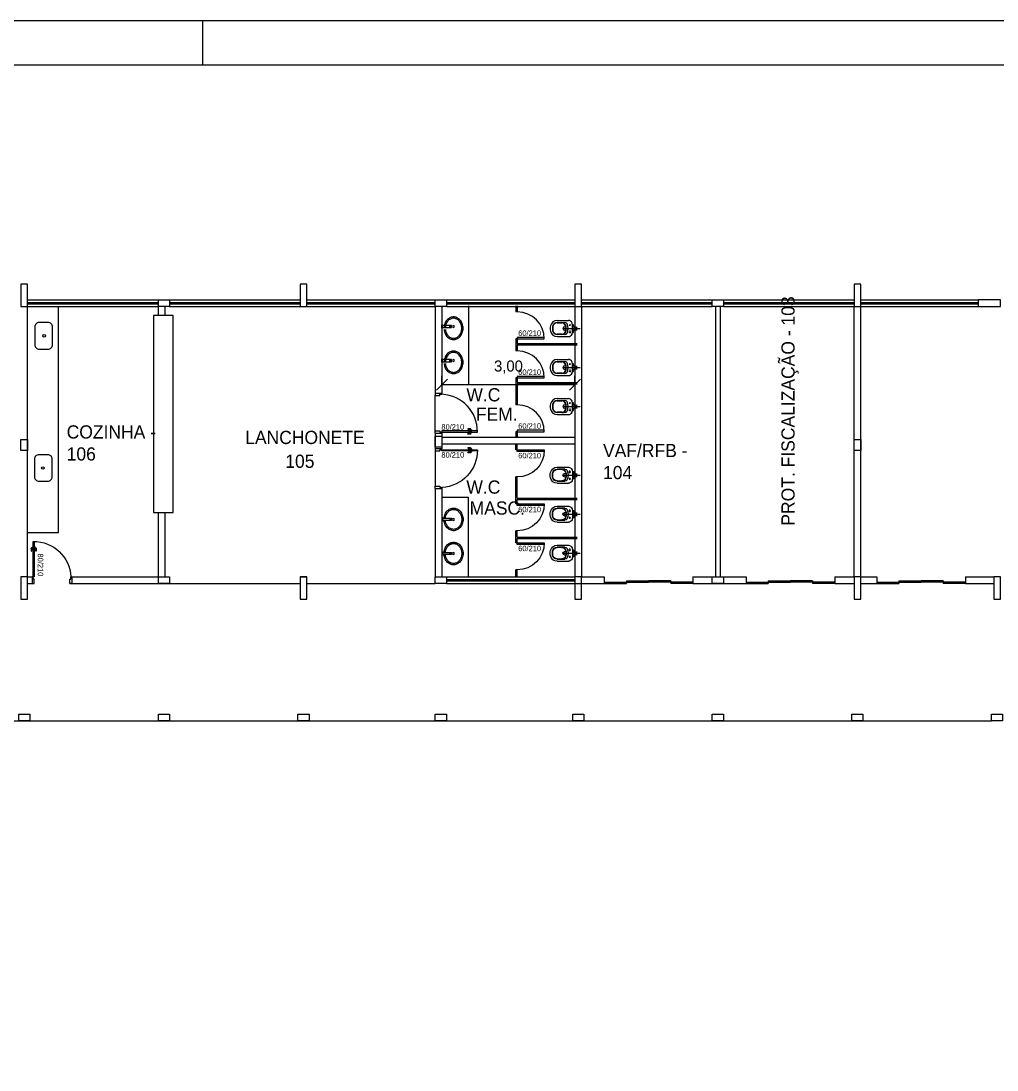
# Model space of a CAD drawing. Header units: inches. Extents: x 1211 to 1586, y 4594 to 4984.
# Drawn here: x 1324.63 to 1346.65, y 4654.02 to 4677.69 of the extents above; entities that cross this region are included whole.
import ezdxf

# ---------------------------------------------------------------- set-up
doc = ezdxf.new("R2010")
doc.units = ezdxf.units.IN
doc.header["$MEASUREMENT"] = 0
doc.linetypes.add('CENTER', pattern=[2, 1.25, -0.25, 0.25, -0.25])
for name, color, linetype in [('.5', 5, 'Continuous'), ('0.1', 1, 'Continuous'), ('0.8', 8, 'Continuous'), ('02', 2, 'Continuous'), ('1', 1, 'Continuous'), ('S2MARGF', 4, 'Continuous'), ('S2MARGG', 13, 'Continuous'), ('Vão', 2, 'Continuous')]:
    doc.layers.add(name, color=color, linetype=linetype)
doc.dimstyles.new('ISO-25', dxfattribs={"dimtxt": 0.25, "dimasz": 0.25, "dimexe": 0.2, "dimexo": 0.2, "dimgap": 0.25, "dimtad": 1, "dimtih": 1, "dimtoh": 1, "dimzin": 1, "dimtxsty": 'Standard', "dimblk": 'OBLIQUE', "dimcen": 0.5, "dimclrd": 8, "dimclre": 8, "dimclrt": 8, "dimazin": 0, "dimtfac": 1, "dimtmove": 0, "dimatfit": 1, "dimldrblk": 'OBLIQUE', "dimfxl": 1, "dimarcsym": 0})

# ---------------------------------------------------------------- blocks, each defined once
blk = doc.blocks.new('torn_ acion_ autom_ parede _banh__ - generica_1-274-XX and - 02 APR')
at = {"layer": '0.8'}
for p, q in [((85, -55), (85, -65)), ((85, -65), (165, -65)), ((90, -55), (160, -55)), ((100, -65), (100, -235)), ((100, -235), (150, -235)), ((105, -235), (105, -245)), ((145, -245), (145, -235)), ((150, -235), (150, -65)), ((165, -65), (165, -55)), ((150, -245), (100, -245)), ((100, -245), (100, -269)), ((100, -269), (150, -269)), ((150, -269), (150, -245))]:
    blk.add_line(p, q, dxfattribs=at)
blk = doc.blocks.new('VASO')
at = {"color": 0, "linetype": 'Continuous'}
blk.add_lwpolyline([(-0.00148, -0.01507, 0.111499), (0.00148, -0.01507)], format="xyb", dxfattribs=at)
at = {"layer": '0.8', "linetype": 'ByBlock', "ltscale": 0.01}
for p, q in [((-0.00076, -0.00178), (-0.00076, 0)), ((0.00076, -0.00178), (0.00076, 0))]:
    blk.add_line(p, q, dxfattribs=at)
at = {"layer": '0.8', "linetype": 'CENTER', "ltscale": 0.01}
blk.add_line((0, -0.00807), (0, 0.00178), dxfattribs=at)
at = {"layer": '0.8', "linetype": 'ByBlock'}
for points in [[(-0.0031, -0.00289, 0.319419), (-0.00455, -0.00493)], [(-0.0026, -0.00571, 0.297228), (-0.00339, -0.00695)], [(-0.00126, -0.00255, 0.074714), (-0.0031, -0.00289)], [(0.00261, -0.00571, 0.221331), (-0.0026, -0.00571)], [(-0.00134, -0.00178, 0.378909), (-0.00234, -0.00267)], [(-0.00198, -0.0039, 1), (-0.00198, -0.00428)], [(-0.00198, -0.00428, 1), (-0.00198, -0.0039)], [(0.00126, -0.00255, 0.017899), (-0.00126, -0.00255)], [(-0.00101, -0.00178, 0.414213), (-0.00124, -0.002)], [(0.00124, -0.002, 0.414213), (0.00101, -0.00178)], [(0.0031, -0.00289, 0.074714), (0.00126, -0.00255)], [(0.00234, -0.00267, 0.378909), (0.00134, -0.00178)], [(0.00198, -0.0039, 1), (0.00198, -0.00428)], [(0.00198, -0.00428, 1), (0.00198, -0.0039)], [(0.00339, -0.00695, 0.295957), (0.00261, -0.00571)], [(0.00455, -0.00493, 0.319888), (0.0031, -0.00289)], [(-0.00455, -0.01124, 0.35064), (-0.00148, -0.01507)], [(-0.00339, -0.01131, 0.008003), (-0.00339, -0.00695)], [(-0.00339, -0.01131, 0.366179), (-0.00128, -0.01389)], [(-0.00197, -0.00649, 0.306213), (-0.00337, -0.00858)], [(-0.00316, -0.01131, 0.00507), (-0.00314, -0.00855)], [(-0.00316, -0.01131, 0.365737), (-0.00124, -0.01367)], [(-0.0018, -0.00659, 0.312502), (-0.00314, -0.00855)], [(0.00197, -0.00649, 0.196765), (-0.00197, -0.00649)], [(0.0018, -0.00659, 0.184122), (-0.0018, -0.00659)], [(-0.00097, -0.00706, 0.999992), (0.00097, -0.00706)], [(0.00124, -0.01367, 0.365737), (0.00316, -0.01131)], [(0.00128, -0.01389, 0.365737), (0.00339, -0.01131)], [(0.00148, -0.01507, 0.35064), (0.00455, -0.01124)], [(0.00314, -0.00855, 0.312273), (0.0018, -0.00659)], [(0.00337, -0.00858, 0.306739), (0.00197, -0.00649)], [(0.00314, -0.00855, 0.00507), (0.00316, -0.01131)], [(0.00339, -0.00695, 0.008013), (0.00339, -0.01131)], [(-0.00128, -0.01389, 0.09251), (0.00128, -0.01389)], [(-0.00124, -0.01367, 0.092572), (0.00124, -0.01367)]]:
    blk.add_lwpolyline(points, format="xyb", dxfattribs=at)
for points in [[(-0.00455, -0.01124), (-0.00455, -0.00493)], [(-0.00134, -0.00178), (0.00134, -0.00178)], [(-0.00124, -0.00256), (-0.00124, -0.002)], [(0.00124, -0.00256), (0.00124, -0.002)], [(0.00455, -0.01124), (0.00455, -0.00493)], [(-0.00097, -0.00706), (-0.00097, -0.00635)], [(0.00097, -0.00708), (0.00097, -0.00635)]]:
    blk.add_lwpolyline(points, dxfattribs=at)
at = {"layer": '0.8', "linetype": 'CENTER'}
for points in [[(-0.00252, -0.00409), (-0.00144, -0.00409)], [(-0.00198, -0.00446), (-0.00198, -0.00372)], [(0.00119, -0.00409), (0.00258, -0.00409)], [(0.00198, -0.00461), (0.00198, -0.0036)]]:
    blk.add_lwpolyline(points, dxfattribs=at)
blk = doc.blocks.new('P60')
at = {"layer": '0.8', "linetype": 'ByBlock'}
blk.add_lwpolyline([(0.01524, 0.01524), (0.014351, 0.01524), (0.014351, 0), (0.01524, 0)], close=True, dxfattribs=at)
blk.add_arc((0.01524, 0), 0.01524, 90, 180, dxfattribs=at)
blk = doc.blocks.new('A$C651E2A38')
at = {"layer": '0.1'}
for p, q in [((0.875, 0.95), (0.85, 0.95)), ((0.85, 0.95), (0.85, 0.15)), ((0.875, 0.15), (0.875, 0.95)), ((0.804, 0.794), (0.804, 0.73)), ((0.804, 0.73), (0.814, 0.73)), ((0.828, 0.804), (0.814, 0.804)), ((0.814, 0.73), (0.814, 0.794)), ((0.814, 0.794), (0.828, 0.794)), ((0.897, 0.804), (0.911, 0.804)), ((0.911, 0.794), (0.897, 0.794)), ((0.911, 0.73), (0.911, 0.794)), ((0.921, 0.73), (0.911, 0.73)), ((0.921, 0.794), (0.921, 0.73)), ((0.85, 0.15), (0.875, 0.15))]:
    blk.add_line(p, q, dxfattribs=at)
for points in [[(0.828, 0.817), (0.836, 0.817), (0.836, 0.777), (0.828, 0.777)], [(0.85, 0.825), (0.836, 0.825), (0.836, 0.747), (0.85, 0.747)], [(0.875, 0.825), (0.889, 0.825), (0.889, 0.747), (0.875, 0.747)], [(0.897, 0.817), (0.889, 0.817), (0.889, 0.777), (0.897, 0.777)]]:
    blk.add_lwpolyline(points, close=True, dxfattribs=at)
for points in [[(0, 0), (0.05, 0), (0.05, 0.1), (0.025, 0.1), (0.025, 0.15), (0, 0.15)], [(0.9, 0), (0.85, 0), (0.85, 0.1), (0.875, 0.1), (0.875, 0.15), (0.9, 0.15)]]:
    blk.add_lwpolyline(points, dxfattribs=at)
for centre, radius, start, end in [((0.862, 0.112), 0.838, 89.1457, 177.3829), ((0.814, 0.794), 0.01, 90, 180), ((0.911, 0.794), 0.01, 0, 90)]:
    blk.add_arc(centre, radius, start, end, dxfattribs=at)
blk = doc.blocks.new('_OBLIQUE')
at = {"color": 0, "linetype": 'ByBlock'}
blk.add_line((-0.5, -0.5), (0.5, 0.5), dxfattribs=at)
blk = doc.blocks.new('*D341')
at = {"layer": '02', "color": 8, "lineweight": -2, "transparency": 16777216}
for p, q in [((1334.126, 4669.489), (1334.126, 4669.684)), ((1337.126, 4669.489), (1337.126, 4669.684)), ((1334.126, 4669.484), (1337.126, 4669.484))]:
    blk.add_line(p, q, dxfattribs=at)
at = {"layer": 'Defpoints', "color": 0, "transparency": 16777216}
for p in [(1337.126, 4669.484), (1334.126, 4669.289), (1337.126, 4669.289)]:
    blk.add_point(p, dxfattribs=at)
at = {"layer": '02', "color": 8, "lineweight": -2, "transparency": 16777216, "xscale": 0.25, "yscale": 0.25, "zscale": 0.25, "rotation": 180}
blk.add_blockref('_OBLIQUE', (1334.126, 4669.484), dxfattribs=at)
at = {"layer": '02', "color": 8, "lineweight": -2, "transparency": 16777216, "xscale": 0.25, "yscale": 0.25, "zscale": 0.25}
blk.add_blockref('_OBLIQUE', (1337.126, 4669.484), dxfattribs=at)
at = {"layer": '02', "color": 8, "transparency": 16777216, "insert": (1335.626, 4669.88), "char_height": 0.25, "attachment_point": 5}
blk.add_mtext('3,00', dxfattribs=at)

msp = doc.modelspace()

# ---------------------------------------------------------------- linework, layer by layer
at = {"layer": '.5'}
for points in [[(1324.7758, 4671.2461), (1324.7758, 4671.7461), (1324.6258, 4671.7461), (1324.6258, 4671.2461), (1324.7758, 4671.2461)], [(1331.0758, 4671.2461), (1331.0758, 4671.7461), (1330.9258, 4671.7461), (1330.9258, 4671.2461), (1331.0758, 4671.2461)], [(1337.2758, 4671.2461), (1337.2758, 4671.7461), (1337.1258, 4671.7461), (1337.1258, 4671.2461), (1337.2758, 4671.2461)], [(1343.5758, 4671.2461), (1343.5758, 4671.7461), (1343.4258, 4671.7461), (1343.4258, 4671.2461), (1343.5758, 4671.2461)], [(1327.9758, 4671.2461), (1327.7258, 4671.2461), (1327.7258, 4671.3961), (1327.9758, 4671.3961), (1327.9758, 4671.2461)], [(1334.2258, 4671.2461), (1333.9758, 4671.2461), (1333.9758, 4671.3961), (1334.2258, 4671.3961), (1334.2258, 4671.2461)], [(1340.4758, 4671.2461), (1340.2258, 4671.2461), (1340.2258, 4671.3961), (1340.4758, 4671.3961), (1340.4758, 4671.2461)], [(1346.7258, 4671.3961), (1346.2258, 4671.3961), (1346.2258, 4671.2461), (1346.7258, 4671.2461), (1346.7258, 4671.3961)], [(1324.6258, 4667.9961), (1324.6258, 4668.2461), (1324.7758, 4668.2461), (1324.7758, 4667.9961), (1324.6258, 4667.9961)], [(1333.9758, 4668.0711), (1333.9758, 4668.3211), (1334.1258, 4668.3211), (1334.1258, 4668.0711), (1333.9758, 4668.0711)], [(1343.4258, 4667.9961), (1343.4258, 4668.2461), (1343.5758, 4668.2461), (1343.5758, 4667.9961), (1343.4258, 4667.9961)], [(1324.7758, 4664.6461), (1324.7758, 4665.1461), (1324.6258, 4665.1461), (1324.6258, 4664.6461), (1324.7758, 4664.6461)], [(1327.9758, 4664.9961), (1327.7258, 4664.9961), (1327.7258, 4665.1461), (1327.9758, 4665.1461), (1327.9758, 4664.9961)], [(1331.0758, 4664.6461), (1331.0758, 4665.1461), (1330.9258, 4665.1461), (1330.9258, 4664.6461), (1331.0758, 4664.6461)], [(1334.2258, 4664.9961), (1333.9758, 4664.9961), (1333.9758, 4665.1461), (1334.2258, 4665.1461), (1334.2258, 4664.9961)], [(1337.2758, 4664.6461), (1337.2758, 4665.1461), (1337.1258, 4665.1461), (1337.1258, 4664.6461), (1337.2758, 4664.6461)], [(1340.4758, 4664.9961), (1340.2258, 4664.9961), (1340.2258, 4665.1461), (1340.4758, 4665.1461), (1340.4758, 4664.9961)], [(1343.5758, 4664.6461), (1343.5758, 4665.1461), (1343.4258, 4665.1461), (1343.4258, 4664.6461), (1343.5758, 4664.6461)], [(1346.7258, 4664.6461), (1346.7258, 4665.1461), (1346.5758, 4665.1461), (1346.5758, 4664.6461), (1346.7258, 4664.6461)], [(1324.8258, 4661.8961), (1324.5758, 4661.8961), (1324.5758, 4662.0461), (1324.8258, 4662.0461), (1324.8258, 4661.8961)], [(1327.9758, 4661.8961), (1327.7258, 4661.8961), (1327.7258, 4662.0461), (1327.9758, 4662.0461), (1327.9758, 4661.8961)], [(1331.1258, 4661.8961), (1330.8758, 4661.8961), (1330.8758, 4662.0461), (1331.1258, 4662.0461), (1331.1258, 4661.8961)], [(1334.2258, 4661.8961), (1333.9758, 4661.8961), (1333.9758, 4662.0461), (1334.2258, 4662.0461), (1334.2258, 4661.8961)], [(1337.3258, 4661.8961), (1337.0758, 4661.8961), (1337.0758, 4662.0461), (1337.3258, 4662.0461), (1337.3258, 4661.8961)], [(1340.4758, 4661.8961), (1340.2258, 4661.8961), (1340.2258, 4662.0461), (1340.4758, 4662.0461), (1340.4758, 4661.8961)], [(1343.6258, 4661.8961), (1343.3758, 4661.8961), (1343.3758, 4662.0461), (1343.6258, 4662.0461), (1343.6258, 4661.8961)], [(1346.7758, 4661.8961), (1346.5258, 4661.8961), (1346.5258, 4662.0461), (1346.7758, 4662.0461), (1346.7758, 4661.8961)]]:
    msp.add_lwpolyline(points, dxfattribs=at)
for p, q in [((1324.7758, 4665.1461), (1324.7758, 4671.2461)), ((1327.7258, 4671.0461), (1327.7258, 4671.2461)), ((1327.8758, 4671.0461), (1327.8758, 4671.2461)), ((1333.9758, 4671.2461), (1333.9758, 4669.2895)), ((1334.1258, 4671.2461), (1334.1258, 4669.2895)), ((1337.1258, 4671.2461), (1337.1258, 4665.1461)), ((1337.2758, 4671.2461), (1337.2758, 4665.1461)), ((1340.3008, 4671.2461), (1340.3008, 4665.1461)), ((1340.4008, 4671.2461), (1340.4008, 4665.1461)), ((1343.4258, 4665.1461), (1343.4258, 4671.2461)), ((1343.5758, 4665.1461), (1343.5758, 4671.2461)), ((1333.9758, 4669.2895), (1334.1258, 4669.2895)), ((1333.9758, 4668.3895), (1333.9758, 4668.0395)), ((1333.9758, 4668.3895), (1334.1258, 4668.3895)), ((1334.1258, 4668.3895), (1334.1258, 4668.0395)), ((1337.1258, 4668.2895), (1334.1258, 4668.2895)), ((1333.9758, 4668.0395), (1334.1258, 4668.0395)), ((1337.1258, 4668.1395), (1334.1258, 4668.1395)), ((1333.9758, 4667.1395), (1333.9758, 4665.1461)), ((1333.9758, 4667.1395), (1334.1258, 4667.1395)), ((1334.1258, 4667.1395), (1334.1258, 4665.1461)), ((1327.7258, 4665.1461), (1327.7258, 4666.5961)), ((1327.8758, 4665.1461), (1327.8758, 4666.5961)), ((1324.7758, 4665.1461), (1324.8758, 4665.1461)), ((1324.8758, 4665.1461), (1324.8758, 4664.9961)), ((1325.7508, 4665.1461), (1327.9758, 4665.1461)), ((1325.7758, 4665.1461), (1325.7758, 4664.9961)), ((1327.8758, 4665.1461), (1327.8758, 4665.2961)), ((1330.9258, 4665.1461), (1331.0758, 4665.1461)), ((1333.9758, 4665.1461), (1334.0258, 4665.1461)), ((1337.2758, 4665.1461), (1337.7883, 4665.1461)), ((1337.7883, 4665.1461), (1337.7883, 4664.9961)), ((1339.7883, 4665.1461), (1340.9883, 4665.1461)), ((1339.7883, 4665.1461), (1339.7883, 4664.9961)), ((1340.9883, 4665.1461), (1340.9883, 4664.9961)), ((1342.9883, 4665.1461), (1343.4258, 4665.1461)), ((1342.9883, 4665.1461), (1342.9883, 4664.9961)), ((1343.5758, 4665.1461), (1343.9383, 4665.1461)), ((1343.9383, 4665.1461), (1343.9383, 4664.9961)), ((1345.9383, 4665.1461), (1346.5758, 4665.1461)), ((1345.9383, 4665.1461), (1345.9383, 4664.9961)), ((1324.7758, 4664.9961), (1324.8758, 4664.9961)), ((1325.7258, 4664.9961), (1327.9758, 4664.9961)), ((1337.1258, 4664.9961), (1337.7883, 4664.9961)), ((1339.7883, 4664.9961), (1340.9883, 4664.9961)), ((1342.9883, 4664.9961), (1343.4258, 4664.9961)), ((1343.5758, 4664.9961), (1343.9383, 4664.9961)), ((1345.9383, 4664.9961), (1346.5758, 4664.9961)), ((1318.7358, 4661.8961), (1346.5258, 4661.8961))]:
    msp.add_line(p, q)
at = {"layer": '0.1'}
for p, q in [((1333.9758, 4668.4395), (1333.9758, 4669.2395)), ((1333.9758, 4667.9895), (1333.9758, 4667.1895)), ((1327.9758, 4664.9961), (1330.9258, 4664.9961)), ((1331.0758, 4664.9961), (1333.9758, 4664.9961))]:
    msp.add_line(p, q, dxfattribs=at)
at = {"layer": '0.8'}
for p, q in [((1325.4758, 4666.1461), (1325.4758, 4671.2461)), ((1334.7258, 4671.2645), (1334.7258, 4669.4844)), ((1335.7958, 4671.2645), (1335.7958, 4671.1233)), ((1335.8258, 4671.2645), (1335.8258, 4671.1233)), ((1335.8258, 4671.1233), (1335.7958, 4671.1233)), ((1335.8258, 4670.5145), (1335.7958, 4670.5145)), ((1335.8258, 4670.5145), (1335.7958, 4670.5145)), ((1335.7958, 4670.5145), (1335.7958, 4670.3845)), ((1335.8258, 4670.5145), (1335.8258, 4670.4145)), ((1335.7958, 4670.3845), (1335.7958, 4670.3845)), ((1335.7958, 4670.3845), (1335.7958, 4670.3845)), ((1335.7958, 4670.3845), (1335.7958, 4670.2433)), ((1335.8258, 4670.4145), (1337.1758, 4670.4145)), ((1335.8258, 4670.3845), (1337.1758, 4670.3845)), ((1335.8258, 4670.3845), (1335.8258, 4670.2433)), ((1335.8258, 4670.2433), (1335.7958, 4670.2433)), ((1335.7958, 4669.6345), (1335.7958, 4669.5045)), ((1335.8258, 4669.6345), (1335.7958, 4669.6345)), ((1335.8258, 4669.6345), (1335.8258, 4669.5345)), ((1334.1258, 4669.4844), (1334.7258, 4669.4844)), ((1335.7958, 4669.5045), (1335.7958, 4669.0283)), ((1335.8258, 4669.5345), (1337.1758, 4669.5345)), ((1335.8258, 4669.5045), (1337.1758, 4669.5045)), ((1335.8258, 4669.5045), (1335.8258, 4669.0283)), ((1335.8258, 4669.0283), (1335.7958, 4669.0283)), ((1335.8258, 4668.4195), (1335.7958, 4668.4195)), ((1335.8258, 4668.4195), (1335.7958, 4668.4195)), ((1335.7958, 4668.4195), (1335.7958, 4668.2895)), ((1335.8258, 4668.4195), (1335.8258, 4668.2895)), ((1335.7958, 4668.0095), (1335.7958, 4668.1395)), ((1335.8258, 4668.0095), (1335.7958, 4668.0095)), ((1335.8258, 4668.0095), (1335.7958, 4668.0095)), ((1335.8258, 4668.0095), (1335.8258, 4668.1395)), ((1335.7958, 4666.9245), (1335.7958, 4667.4006)), ((1335.8258, 4667.4006), (1335.7958, 4667.4006)), ((1335.8258, 4666.9245), (1335.8258, 4667.4006)), ((1334.1258, 4666.9445), (1334.7258, 4666.9445)), ((1334.7258, 4665.1645), (1334.7258, 4666.9445)), ((1335.7958, 4666.7945), (1335.7958, 4666.9245)), ((1335.8258, 4666.7945), (1335.7958, 4666.7945)), ((1335.8258, 4666.9245), (1337.1758, 4666.9245)), ((1335.8258, 4666.7945), (1335.8258, 4666.8945)), ((1335.8258, 4666.8945), (1337.1758, 4666.8945)), ((1324.7758, 4666.1461), (1325.4758, 4666.1461)), ((1335.7958, 4666.0445), (1335.7958, 4666.1856)), ((1335.8258, 4666.1856), (1335.7958, 4666.1856)), ((1335.7958, 4665.9145), (1335.7958, 4666.0445)), ((1335.7958, 4666.0445), (1335.7958, 4666.0445)), ((1335.7958, 4666.0445), (1335.7958, 4666.0445)), ((1335.8258, 4666.0445), (1335.8258, 4666.1856)), ((1335.8258, 4666.0445), (1337.1758, 4666.0445)), ((1335.8258, 4665.9145), (1335.8258, 4666.0145)), ((1335.8258, 4666.0145), (1337.1758, 4666.0145)), ((1335.8258, 4665.9145), (1335.7958, 4665.9145)), ((1335.8258, 4665.9145), (1335.7958, 4665.9145)), ((1335.7958, 4665.1645), (1335.7958, 4665.3056)), ((1335.8258, 4665.3056), (1335.7958, 4665.3056)), ((1335.8258, 4665.1645), (1335.8258, 4665.3056))]:
    msp.add_line(p, q, dxfattribs=at)
for points in [[(1325.0362, 4670.2832), (1325.2362, 4670.2832, 0.4142136), (1325.3362, 4670.3832), (1325.3362, 4670.7832, 0.4142136), (1325.2362, 4670.8832), (1325.0362, 4670.8832, 0.4142136), (1324.9362, 4670.7832), (1324.9362, 4670.3832, 0.4142136)], [(1325.2299, 4667.9029), (1325.0299, 4667.9029, 0.4142136), (1324.9299, 4667.8029), (1324.9299, 4667.4029, 0.4142136), (1325.0299, 4667.3029), (1325.2299, 4667.3029, 0.4142136), (1325.3299, 4667.4029), (1325.3299, 4667.8029, 0.4142136)]]:
    msp.add_lwpolyline(points, format="xyb", close=True, dxfattribs=at)
for centre in [(1325.1478, 4670.5832), (1325.1183, 4667.6029)]:
    msp.add_circle(centre, 0.029, dxfattribs=at)
for centre, start, end in [((1334.3866, 4670.7955), 90, 270), ((1334.3866, 4670.7955), 270, 90), ((1334.3866, 4670.0256), 90, 270), ((1334.3866, 4670.0256), 270, 90), ((1334.3866, 4666.4433), 90, 270), ((1334.3866, 4666.4433), 270, 90), ((1334.3866, 4665.6734), 90, 270), ((1334.3866, 4665.6734), 270, 90)]:
    msp.add_arc(centre, 0.0225, start, end, dxfattribs=at)
for points, knots in [([(1334.6016, 4670.7555), (1334.6016, 4670.7723), (1334.5988, 4670.8059), (1334.5864, 4670.8545), (1334.5659, 4670.8995), (1334.5381, 4670.9391), (1334.5037, 4670.9716), (1334.4639, 4670.9955), (1334.4203, 4671.0092), (1334.3749, 4671.012), (1334.3302, 4671.0035), (1334.2883, 4670.9844), (1334.2511, 4670.9558), (1334.22, 4670.9195), (1334.1959, 4670.8769), (1334.1795, 4670.8299), (1334.174, 4670.7969), (1334.1726, 4670.7802)], [0, 0, 0, 0, 50.5134798, 100.5644326, 149.7725825, 197.8824642, 244.8357102, 290.7458255, 335.9276517, 380.7726976, 425.7337752, 471.2382668, 517.6512881, 565.1890144, 613.8795522, 663.5544076, 713.8232206, 713.8232206, 713.8232206, 713.8232206]), ([(1334.1727, 4670.7298), (1334.1741, 4670.7131), (1334.1797, 4670.6801), (1334.1962, 4670.6332), (1334.2204, 4670.5908), (1334.2516, 4670.5546), (1334.2888, 4670.5263), (1334.3307, 4670.5073), (1334.3754, 4670.499), (1334.4207, 4670.5018), (1334.4643, 4670.5156), (1334.504, 4670.5396), (1334.5383, 4670.5721), (1334.566, 4670.6117), (1334.5864, 4670.6566), (1334.5988, 4670.7051), (1334.6016, 4670.7387), (1334.6016, 4670.7555)], [0, 0, 0, 0, 50.1956274, 99.7896392, 148.3974483, 195.8546214, 242.1915716, 287.6266668, 332.5243602, 377.3111703, 422.4379161, 468.2939909, 515.1919675, 563.2437338, 612.3902613, 662.376552, 712.82374, 712.82374, 712.82374, 712.82374]), ([(1334.5716, 4670.7555), (1334.5716, 4670.7846), (1334.5625, 4670.8419), (1334.5228, 4670.9162), (1334.4615, 4670.9678), (1334.3866, 4670.9866), (1334.3117, 4670.9678), (1334.2504, 4670.9162), (1334.2146, 4670.8491), (1334.2047, 4670.801), (1334.2028, 4670.7802)], [0, 0, 0, 0, 87.2477529, 170.5337323, 247.8712328, 320.7099102, 393.5485877, 470.8860882, 554.1720675, 616.8917438, 616.8917438, 616.8917438, 616.8917438]), ([(1334.2028, 4670.7297), (1334.2048, 4670.7093), (1334.2148, 4670.6615), (1334.2504, 4670.5947), (1334.3117, 4670.5432), (1334.3866, 4670.5243), (1334.4615, 4670.5432), (1334.5228, 4670.5948), (1334.5625, 4670.6691), (1334.5716, 4670.7264), (1334.5716, 4670.7555)], [0, 0, 0, 0, 61.7218819, 145.0078612, 222.3453617, 295.1840392, 368.0227167, 445.3602172, 528.6461965, 615.8939494, 615.8939494, 615.8939494, 615.8939494]), ([(1334.6016, 4669.9856), (1334.6016, 4670.0025), (1334.5988, 4670.0361), (1334.5864, 4670.0846), (1334.5659, 4670.1296), (1334.5381, 4670.1692), (1334.5037, 4670.2017), (1334.4639, 4670.2256), (1334.4203, 4670.2394), (1334.3749, 4670.2421), (1334.3302, 4670.2336), (1334.2883, 4670.2145), (1334.2511, 4670.186), (1334.22, 4670.1497), (1334.1959, 4670.1071), (1334.1795, 4670.0601), (1334.174, 4670.027), (1334.1726, 4670.0103)], [0, 0, 0, 0, 50.5134798, 100.5644326, 149.7725825, 197.8824642, 244.8357102, 290.7458255, 335.9276517, 380.7726976, 425.7337752, 471.2382668, 517.6512881, 565.1890144, 613.8795522, 663.5544076, 713.8232206, 713.8232206, 713.8232206, 713.8232206]), ([(1334.5716, 4669.9856), (1334.5716, 4670.0147), (1334.5625, 4670.072), (1334.5228, 4670.1464), (1334.4615, 4670.1979), (1334.3866, 4670.2168), (1334.3117, 4670.1979), (1334.2504, 4670.1464), (1334.2146, 4670.0793), (1334.2047, 4670.0312), (1334.2028, 4670.0104)], [0, 0, 0, 0, 87.2477529, 170.5337323, 247.8712328, 320.7099102, 393.5485877, 470.8860882, 554.1720675, 616.8917438, 616.8917438, 616.8917438, 616.8917438]), ([(1334.1727, 4669.9599), (1334.1741, 4669.9433), (1334.1797, 4669.9103), (1334.1962, 4669.8634), (1334.2204, 4669.821), (1334.2516, 4669.7848), (1334.2888, 4669.7564), (1334.3307, 4669.7375), (1334.3754, 4669.7291), (1334.4207, 4669.732), (1334.4643, 4669.7458), (1334.504, 4669.7697), (1334.5383, 4669.8022), (1334.566, 4669.8418), (1334.5864, 4669.8867), (1334.5988, 4669.9353), (1334.6016, 4669.9688), (1334.6016, 4669.9856)], [0, 0, 0, 0, 50.1956274, 99.7896392, 148.3974483, 195.8546214, 242.1915716, 287.6266668, 332.5243602, 377.3111703, 422.4379161, 468.2939909, 515.1919675, 563.2437338, 612.3902613, 662.376552, 712.82374, 712.82374, 712.82374, 712.82374]), ([(1334.2028, 4669.9599), (1334.2048, 4669.9394), (1334.2148, 4669.8917), (1334.2504, 4669.8249), (1334.3117, 4669.7733), (1334.3866, 4669.7545), (1334.4615, 4669.7733), (1334.5228, 4669.8249), (1334.5625, 4669.8992), (1334.5716, 4669.9566), (1334.5716, 4669.9856)], [0, 0, 0, 0, 61.7218819, 145.0078612, 222.3453617, 295.1840392, 368.0227167, 445.3602172, 528.6461965, 615.8939494, 615.8939494, 615.8939494, 615.8939494]), ([(1334.1727, 4666.469), (1334.1741, 4666.4856), (1334.1797, 4666.5186), (1334.1962, 4666.5655), (1334.2204, 4666.6079), (1334.2516, 4666.6441), (1334.2888, 4666.6725), (1334.3307, 4666.6914), (1334.3754, 4666.6998), (1334.4207, 4666.6969), (1334.4643, 4666.6831), (1334.504, 4666.6592), (1334.5383, 4666.6267), (1334.566, 4666.5871), (1334.5864, 4666.5422), (1334.5988, 4666.4936), (1334.6016, 4666.4601), (1334.6016, 4666.4433)], [0, 0, 0, 0, 50.1956274, 99.7896392, 148.3974483, 195.8546214, 242.1915716, 287.6266668, 332.5243602, 377.3111703, 422.4379161, 468.2939909, 515.1919675, 563.2437338, 612.3902613, 662.376552, 712.82374, 712.82374, 712.82374, 712.82374]), ([(1334.2028, 4666.469), (1334.2048, 4666.4895), (1334.2148, 4666.5372), (1334.2504, 4666.604), (1334.3117, 4666.6556), (1334.3866, 4666.6744), (1334.4615, 4666.6556), (1334.5228, 4666.604), (1334.5625, 4666.5297), (1334.5716, 4666.4724), (1334.5716, 4666.4433)], [0, 0, 0, 0, 61.7218819, 145.0078612, 222.3453617, 295.1840392, 368.0227167, 445.3602172, 528.6461965, 615.8939494, 615.8939494, 615.8939494, 615.8939494]), ([(1334.6016, 4666.4433), (1334.6016, 4666.4264), (1334.5988, 4666.3928), (1334.5864, 4666.3443), (1334.5659, 4666.2993), (1334.5381, 4666.2597), (1334.5037, 4666.2272), (1334.4639, 4666.2033), (1334.4203, 4666.1895), (1334.3749, 4666.1868), (1334.3302, 4666.1953), (1334.2883, 4666.2144), (1334.2511, 4666.2429), (1334.22, 4666.2792), (1334.1959, 4666.3218), (1334.1795, 4666.3688), (1334.174, 4666.4019), (1334.1726, 4666.4186)], [0, 0, 0, 0, 50.5134798, 100.5644326, 149.7725825, 197.8824642, 244.8357102, 290.7458255, 335.9276517, 380.7726976, 425.7337752, 471.2382668, 517.6512881, 565.1890144, 613.8795522, 663.5544076, 713.8232206, 713.8232206, 713.8232206, 713.8232206]), ([(1334.5716, 4666.4433), (1334.5716, 4666.4142), (1334.5625, 4666.3569), (1334.5228, 4666.2825), (1334.4615, 4666.231), (1334.3866, 4666.2121), (1334.3117, 4666.231), (1334.2504, 4666.2825), (1334.2146, 4666.3496), (1334.2047, 4666.3977), (1334.2028, 4666.4185)], [0, 0, 0, 0, 87.2477529, 170.5337323, 247.8712328, 320.7099102, 393.5485877, 470.8860882, 554.1720675, 616.8917438, 616.8917438, 616.8917438, 616.8917438]), ([(1334.1727, 4665.6991), (1334.1741, 4665.7158), (1334.1797, 4665.7488), (1334.1962, 4665.7957), (1334.2204, 4665.8381), (1334.2516, 4665.8743), (1334.2888, 4665.9026), (1334.3307, 4665.9216), (1334.3754, 4665.93), (1334.4207, 4665.9271), (1334.4643, 4665.9133), (1334.504, 4665.8893), (1334.5383, 4665.8568), (1334.566, 4665.8172), (1334.5864, 4665.7723), (1334.5988, 4665.7238), (1334.6016, 4665.6902), (1334.6016, 4665.6734)], [0, 0, 0, 0, 50.1956274, 99.7896392, 148.3974483, 195.8546214, 242.1915716, 287.6266668, 332.5243602, 377.3111703, 422.4379161, 468.2939909, 515.1919675, 563.2437338, 612.3902613, 662.376552, 712.82374, 712.82374, 712.82374, 712.82374]), ([(1334.2028, 4665.6992), (1334.2048, 4665.7196), (1334.2148, 4665.7674), (1334.2504, 4665.8342), (1334.3117, 4665.8857), (1334.3866, 4665.9046), (1334.4615, 4665.8857), (1334.5228, 4665.8342), (1334.5625, 4665.7598), (1334.5716, 4665.7025), (1334.5716, 4665.6734)], [0, 0, 0, 0, 61.7218819, 145.0078612, 222.3453617, 295.1840392, 368.0227167, 445.3602172, 528.6461965, 615.8939494, 615.8939494, 615.8939494, 615.8939494]), ([(1334.6016, 4665.6734), (1334.6016, 4665.6566), (1334.5988, 4665.623), (1334.5864, 4665.5744), (1334.5659, 4665.5295), (1334.5381, 4665.4898), (1334.5037, 4665.4573), (1334.4639, 4665.4334), (1334.4203, 4665.4197), (1334.3749, 4665.4169), (1334.3302, 4665.4254), (1334.2883, 4665.4445), (1334.2511, 4665.4731), (1334.22, 4665.5094), (1334.1959, 4665.552), (1334.1795, 4665.599), (1334.174, 4665.632), (1334.1726, 4665.6487)], [0, 0, 0, 0, 50.5134798, 100.5644326, 149.7725825, 197.8824642, 244.8357102, 290.7458255, 335.9276517, 380.7726976, 425.7337752, 471.2382668, 517.6512881, 565.1890144, 613.8795522, 663.5544076, 713.8232206, 713.8232206, 713.8232206, 713.8232206]), ([(1334.5716, 4665.6734), (1334.5716, 4665.6443), (1334.5625, 4665.587), (1334.5228, 4665.5127), (1334.4615, 4665.4611), (1334.3866, 4665.4423), (1334.3117, 4665.4611), (1334.2504, 4665.5127), (1334.2146, 4665.5798), (1334.2047, 4665.6279), (1334.2028, 4665.6487)], [0, 0, 0, 0, 87.2477529, 170.5337323, 247.8712328, 320.7099102, 393.5485877, 470.8860882, 554.1720675, 616.8917438, 616.8917438, 616.8917438, 616.8917438])]:
    msp.add_open_spline(points, degree=3, knots=knots, dxfattribs=at)
at = {"layer": '1'}
for p, q in [((1324.7758, 4671.3961), (1327.7258, 4671.3961)), ((1324.7758, 4671.2461), (1327.7258, 4671.2461)), ((1327.9758, 4671.3961), (1330.9258, 4671.3961)), ((1327.9758, 4671.2461), (1330.9258, 4671.2461)), ((1331.0758, 4671.3961), (1333.9758, 4671.3961)), ((1331.0758, 4671.2461), (1333.9758, 4671.2461)), ((1334.2258, 4671.3961), (1337.1258, 4671.3961)), ((1334.2258, 4671.2461), (1337.1258, 4671.2461)), ((1337.2758, 4671.3961), (1340.2258, 4671.3961)), ((1337.2758, 4671.2461), (1340.2258, 4671.2461)), ((1340.4758, 4671.3961), (1343.4258, 4671.3961)), ((1340.4758, 4671.2461), (1343.4258, 4671.2461)), ((1343.5758, 4671.3961), (1346.2258, 4671.3961)), ((1343.5758, 4671.2461), (1346.2258, 4671.2461)), ((1328.0627, 4671.0461), (1327.6127, 4671.0461)), ((1327.6127, 4671.0461), (1327.6127, 4666.5961)), ((1328.0627, 4666.5961), (1328.0627, 4671.0461)), ((1327.6127, 4666.5961), (1328.0627, 4666.5961)), ((1334.2258, 4665.1461), (1337.1258, 4665.1461)), ((1334.2258, 4664.9961), (1337.1258, 4664.9961)), ((1337.7883, 4665.0261), (1338.7883, 4665.0261)), ((1337.7883, 4664.9961), (1338.2883, 4664.9961)), ((1338.2883, 4665.0561), (1338.7883, 4665.0561)), ((1338.2883, 4665.0561), (1338.2883, 4664.9961)), ((1338.7883, 4665.0261), (1338.7883, 4665.0561)), ((1339.2883, 4665.0561), (1338.7883, 4665.0561)), ((1338.7883, 4665.0261), (1338.7883, 4665.0561)), ((1339.7883, 4665.0261), (1338.7883, 4665.0261)), ((1339.2883, 4665.0561), (1339.2883, 4664.9961)), ((1339.7883, 4664.9961), (1339.2883, 4664.9961)), ((1340.9883, 4665.0261), (1341.9883, 4665.0261)), ((1340.9883, 4664.9961), (1341.4883, 4664.9961)), ((1341.4883, 4665.0561), (1341.9883, 4665.0561)), ((1341.4883, 4665.0561), (1341.4883, 4664.9961)), ((1341.9883, 4665.0261), (1341.9883, 4665.0561)), ((1342.4883, 4665.0561), (1341.9883, 4665.0561)), ((1341.9883, 4665.0261), (1341.9883, 4665.0561)), ((1342.9883, 4665.0261), (1341.9883, 4665.0261)), ((1342.4883, 4665.0561), (1342.4883, 4664.9961)), ((1342.9883, 4664.9961), (1342.4883, 4664.9961)), ((1343.9383, 4665.0261), (1344.9383, 4665.0261)), ((1343.9383, 4664.9961), (1344.4383, 4664.9961)), ((1344.4383, 4665.0561), (1344.9383, 4665.0561)), ((1344.4383, 4665.0561), (1344.4383, 4664.9961)), ((1344.9383, 4665.0261), (1344.9383, 4665.0561)), ((1345.4383, 4665.0561), (1344.9383, 4665.0561)), ((1344.9383, 4665.0261), (1344.9383, 4665.0561)), ((1345.9383, 4665.0261), (1344.9383, 4665.0261)), ((1345.4383, 4665.0561), (1345.4383, 4664.9961)), ((1345.9383, 4664.9961), (1345.4383, 4664.9961))]:
    msp.add_line(p, q, dxfattribs=at)
at = {"layer": 'S2MARGF'}
msp.add_line((1328.7322, 4676.6872), (1328.7322, 4677.6872), dxfattribs=at)
msp.add_lwpolyline([(1280.526, 4593.5872), (1385.926, 4593.5872), (1385.926, 4677.6872), (1280.526, 4677.6872)], close=True, dxfattribs=at)
at = {"layer": 'S2MARGG'}
msp.add_line((1384.926, 4676.6872), (1283.026, 4676.6872), dxfattribs=at)
at = {"layer": 'Vão'}
for p, q in [((1324.7758, 4671.3361), (1327.7258, 4671.3361)), ((1324.7758, 4671.3061), (1327.7258, 4671.3061)), ((1327.9758, 4671.3361), (1330.9258, 4671.3361)), ((1327.9758, 4671.3061), (1330.9258, 4671.3061)), ((1331.0758, 4671.3361), (1333.9758, 4671.3361)), ((1331.0758, 4671.3061), (1333.9758, 4671.3061)), ((1334.2258, 4671.3361), (1337.1258, 4671.3361)), ((1334.2258, 4671.3061), (1337.1258, 4671.3061)), ((1337.2758, 4671.3361), (1340.2258, 4671.3361)), ((1337.2758, 4671.3061), (1340.2258, 4671.3061)), ((1340.4758, 4671.3361), (1343.4258, 4671.3361)), ((1340.4758, 4671.3061), (1343.4258, 4671.3061)), ((1343.5758, 4671.3361), (1346.2258, 4671.3361)), ((1343.5758, 4671.3061), (1346.2258, 4671.3061)), ((1334.2258, 4665.0861), (1337.1258, 4665.0861)), ((1334.2258, 4665.0561), (1337.1258, 4665.0561))]:
    msp.add_line(p, q, dxfattribs=at)

# ---------------------------------------------------------------- block references
at = {"rotation": 270.000000000026}
msp.add_blockref('A$C651E2A38', (1333.9758, 4669.2895), dxfattribs=at)
at = {"xscale": -1, "rotation": 269.9999999999739}
msp.add_blockref('A$C651E2A38', (1333.9758, 4667.1395), dxfattribs=at)
at = {"xscale": -1}
msp.add_blockref('A$C651E2A38', (1325.7758, 4664.9961), dxfattribs=at)
at = {"layer": '0.8'}
for name, p, xscale, yscale, zscale, rotation in [('P60', (1335.8258, 4671.1233), 39.9516960574565, 39.9516960574565, 39.9516960574565, 270), ('torn_ acion_ autom_ parede _banh__ - generica_1-274-XX and - 02 APR', (1334.0708, 4670.67), 0.000999999996565748, 0.000999999996565748, 0.000999999996565748, 90), ('VASO', (1337.1758, 4670.749), 39.95169605745719, 39.95169605745719, 39.95169605745719, 269.9998118859308), ('torn_ acion_ autom_ parede _banh__ - generica_1-274-XX and - 02 APR', (1334.0708, 4669.9001), 0.000999999996565748, 0.000999999996565748, 0.000999999996565748, 90), ('P60', (1335.8258, 4670.2433), 39.9516960574565, 39.9516960574565, 39.9516960574565, 270), ('VASO', (1337.1758, 4669.869), 39.95169605745719, 39.95169605745719, 39.95169605745719, 269.9998118859308), ('VASO', (1337.1758, 4668.989), 39.95169605745719, 39.95169605745719, 39.95169605745719, 269.9998118859308), ('P60', (1335.8258, 4669.0283), 39.9516960574565, 39.9516960574565, 39.9516960574565, 270), ('P60', (1335.8258, 4667.4006), -39.95169605745741, 39.95169605745741, 39.95169605745741, 270), ('VASO', (1337.1758, 4667.4399), -39.95169605745719, 39.95169605745718, 39.95169605745719, 270.0001881140692), ('P60', (1335.8258, 4666.1856), -39.95169605745741, 39.95169605745741, 39.95169605745741, 270), ('VASO', (1337.1758, 4666.5599), -39.95169605745719, 39.95169605745718, 39.95169605745719, 270.0001881140692), ('torn_ acion_ autom_ parede _banh__ - generica_1-274-XX and - 02 APR', (1334.0708, 4666.5688), -0.000999999996565748, 0.000999999996565748, 0.000999999996565748, 90), ('P60', (1335.8258, 4665.3056), -39.95169605745741, 39.95169605745741, 39.95169605745741, 270), ('VASO', (1337.1758, 4665.6799), -39.95169605745719, 39.95169605745718, 39.95169605745719, 270.0001881140692), ('torn_ acion_ autom_ parede _banh__ - generica_1-274-XX and - 02 APR', (1334.0708, 4665.7989), -0.000999999996565748, 0.000999999996565748, 0.000999999996565748, 90)]:
    msp.add_blockref(name, p, dxfattribs=dict(at, xscale=xscale, yscale=yscale, zscale=zscale, rotation=rotation))

# ---------------------------------------------------------------- texts
at = {"layer": '0.8', "extrusion": (-3.162e-13, -0.141435, 0.989948), "insert": (1342.1754, 4666.3018, 0.0509), "char_height": 0.297984, "width": 5.227616, "attachment_point": 7, "text_direction": (0, 0.989948, 0.141435)}
msp.add_mtext('PROT. FISCALIZAÇÃO - 103', dxfattribs=at)
at = {"layer": '0.8', "extrusion": (-0.141435, 3.16226e-13, 0.989948), "attachment_point": 7, "text_direction": (0.989948, 0, 0.141435)}
for s, insert, char_height, width in [('60/210', (1335.8465, 4670.5808), 0.12317, 1.003463), ('60/210', (1335.8465, 4669.7008), 0.12317, 1.003463), ('60/210', (1335.8465, 4668.4858), 0.12317, 1.003463), ('80/210', (1334.113, 4668.466), 0.12317, 1.003463), ('VAF/RFB - 104', (1337.7603, 4667.3465, 0), 0.297984, 2.389725), ('80/210', (1334.113, 4667.8352), 0.12317, 1.003463), ('60/210', (1335.8465, 4667.8194), 0.12317, 1.003463), ('60/210', (1335.8465, 4666.6044), 0.12317, 1.003463), ('60/210', (1335.8465, 4665.7244), 0.12317, 1.003463)]:
    msp.add_mtext(s, dxfattribs=dict(at, insert=insert, char_height=char_height, width=width))
at = {"layer": '0.8', "extrusion": (-0.141435, 3.16192e-13, 0.989948), "attachment_point": 7, "text_direction": (0.989948, 0, 0.141435)}
for s, insert, char_height, width in [('W.C', (1334.6766, 4669.1013, 0), 0.29798, 2.427637), ('FEM.', (1334.8908, 4668.6668), 0.29798, 4.451806), ('COZINHA - 106', (1325.6568, 4667.7664, -0.0986), 0.297984, 2.427637), ('LANCHONETE', (1329.6861, 4668.1391, 0), 0.29798, 2.427637), ('105', (1330.5901, 4667.6017), 0.29798, 4.451806), ('W.C', (1334.6766, 4667.019, 0), 0.29798, 2.427637), ('MASC.', (1334.7496, 4666.5462), 0.29798, 4.451806)]:
    msp.add_mtext(s, dxfattribs=dict(at, insert=insert, char_height=char_height, width=width))
at = {"layer": '0.8', "extrusion": (3.16252e-13, 0.141435, 0.989948), "insert": (1325.0029, 4665.674), "char_height": 0.12317, "width": 1.003463, "attachment_point": 7, "text_direction": (0, -0.989948, 0.141435)}
msp.add_mtext('80/210', dxfattribs=at)

# ---------------------------------------------------------------- dimensions: what is measured, and where the dimension line sits
at = {"layer": '02'}
dim = msp.add_linear_dim(base=(1337.1258, 4669.4844), p1=(1334.1258, 4669.2895), p2=(1337.1258, 4669.2895), dimstyle='ISO-25', dxfattribs=at)
dim.commit()
dim.dimension.update_dxf_attribs({"geometry": '*D341', "text_midpoint": (1335.6258, 4669.8803)})

doc.saveas('drawing.dxf')
